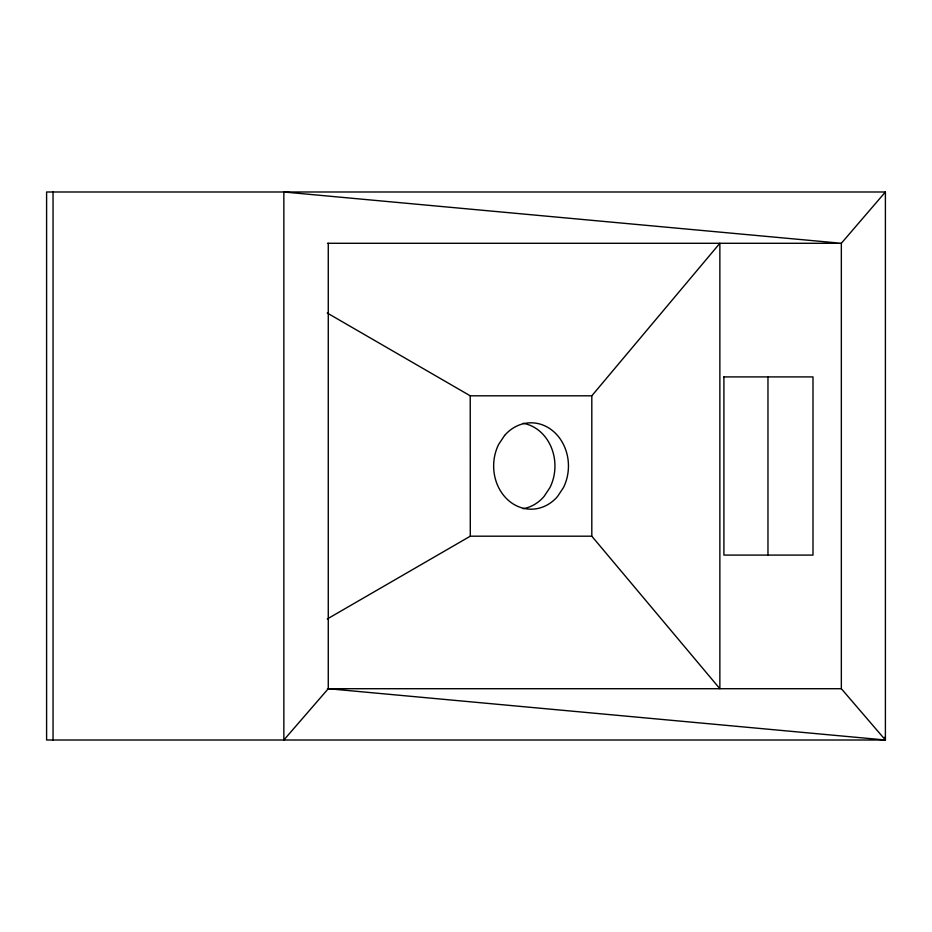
<?xml version="1.0" encoding="UTF-8"?>
<svg xmlns="http://www.w3.org/2000/svg" width="932" height="932" viewBox="0 0 932 932"><rect width="100%" height="100%" fill="white"/><g stroke="black" fill="none" stroke-linecap="round" stroke-linejoin="round"><path stroke-width="1.4" d="M767.968 555.088L767.968 376.912M591.808 395.809L719.865 243.287L719.865 688.713L591.808 536.191L591.808 395.809L470.229 395.809L327.225 313.012M885.4 191.992L841.34 243.287L841.34 688.713L885.4 740.008L46.6 740.008L46.6 191.992L885.4 191.992L885.4 740.008L328.274 688.713L283.852 740.008L283.852 191.992L841.34 243.287L327.435 243.287M327.248 618.988L470.287 536.191L591.808 536.191M327.435 688.713L841.34 688.713M884.957 737.142L885.4 740.008M470.229 395.809L470.287 536.191M328.274 243.287L328.274 688.713M53.042 191.992L53.042 740.008M523.12 423.291A43.198 37.408 -90 0 1 549.938 487.599L543.997 496.546A43.198 37.408 -90 0 1 523.12 508.709M723.908 376.912L723.908 555.088L812.995 555.088L812.995 376.912L723.908 376.912M504.596 435.454L498.655 444.401A43.198 37.408 -90 0 0 508.278 500.263A43.198 37.408 -90 0 0 557.499 496.546L563.441 487.599A43.198 37.408 -90 0 0 553.818 431.737A43.198 37.408 -90 0 0 504.596 435.454"/></g></svg>
